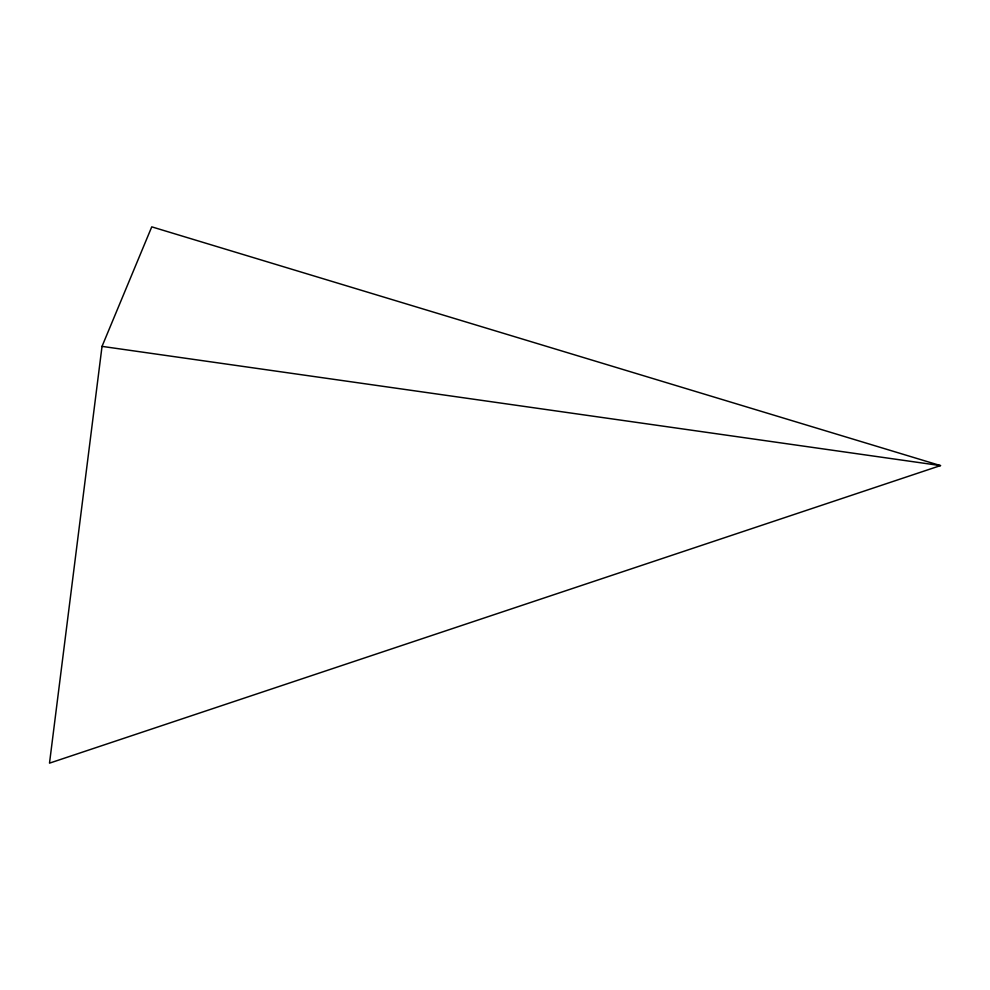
<?xml version="1.0" encoding="UTF-8"?>
<svg xmlns="http://www.w3.org/2000/svg" width="990" height="990" viewBox="0 0 990 990"><rect width="100%" height="100%" fill="white"/><g stroke="black" fill="none" stroke-linecap="round" stroke-linejoin="round"><path stroke-width="1.49" d="M102.032 346.376L49.5 763.154L940.5 465.597L151.755 226.846L102.032 346.376L940.5 465.597"/></g></svg>
